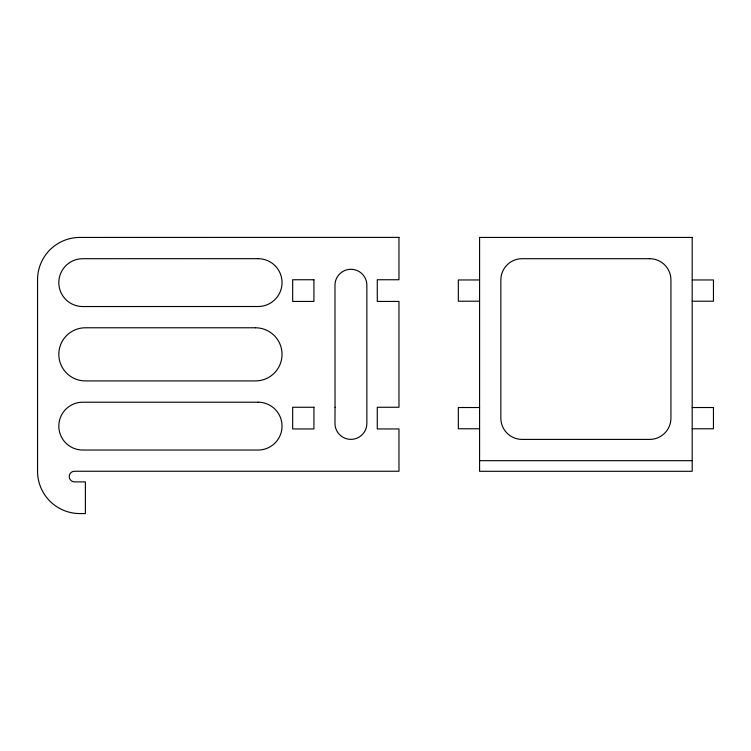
<?xml version="1.0" encoding="UTF-8"?>
<svg xmlns="http://www.w3.org/2000/svg" width="751" height="751" viewBox="0 0 751 751"><rect width="100%" height="100%" fill="white"/><g stroke="black" fill="none" stroke-linecap="round" stroke-linejoin="round"><path stroke-width="1.13" d="M479.589 279.963L458.335 279.963L458.335 301.217L479.589 301.217M692.187 279.963L713.45 279.963L713.45 301.217L692.187 301.217M479.589 407.521L458.335 407.521L458.335 428.783L479.589 428.783M692.187 407.521L713.45 407.521L713.45 428.783L692.187 428.783M479.589 460.673L692.187 460.673M335.04 407.258L334.974 423.414A15.949 15.949 0 0 0 350.924 439.363A15.949 15.949 0 0 0 366.863 423.414L366.863 285.23A15.949 15.949 0 0 0 350.924 269.28A15.949 15.949 0 0 0 334.974 285.23L335.04 407.258M398.969 237.391L79.859 237.438A42.309 42.309 0 0 0 37.55 279.748L37.55 471.252A42.309 42.309 0 0 0 79.859 513.562L85.389 513.609L85.389 481.879L74.546 481.879A5.313 5.313 0 0 1 69.223 476.566A5.313 5.313 0 0 1 74.546 471.252L398.969 471.252L398.969 428.943L377.284 428.943L377.284 407.258L398.969 407.258L398.969 301.433L377.284 301.433L377.284 279.748L398.969 279.748L398.969 237.391M692.187 237.438L479.589 237.438L479.589 471.299L692.187 471.299L692.187 237.438M258.119 258.673L82.723 258.701A23.919 23.919 0 0 0 58.813 282.62A23.919 23.919 0 0 0 82.723 306.539L258.119 306.511A23.919 23.919 0 0 0 282.038 282.592A23.919 23.919 0 0 0 258.119 258.673M649.671 258.701L522.114 258.701A21.263 21.263 0 0 0 500.851 279.963L500.851 418.147A21.263 21.263 0 0 0 522.114 439.41L649.671 439.41A21.263 21.263 0 0 0 670.934 418.147L670.934 279.963A21.263 21.263 0 0 0 649.671 258.701M313.927 279.748L292.665 279.748L292.665 301.433L313.927 301.433L313.927 279.748M255.462 327.774L85.389 327.774A26.576 26.576 0 0 0 58.813 354.35A26.576 26.576 0 0 0 85.389 380.917L255.462 380.917A26.576 26.576 0 0 0 282.038 354.35A26.576 26.576 0 0 0 255.462 327.774M258.119 402.207L82.723 402.207A23.919 23.919 0 0 0 58.813 426.127A23.919 23.919 0 0 0 82.723 450.037L258.119 450.037A23.919 23.919 0 0 0 282.038 426.127A23.919 23.919 0 0 0 258.119 402.207M313.927 407.258L292.665 407.258L292.665 428.943L313.927 428.943L313.927 407.258"/></g></svg>
